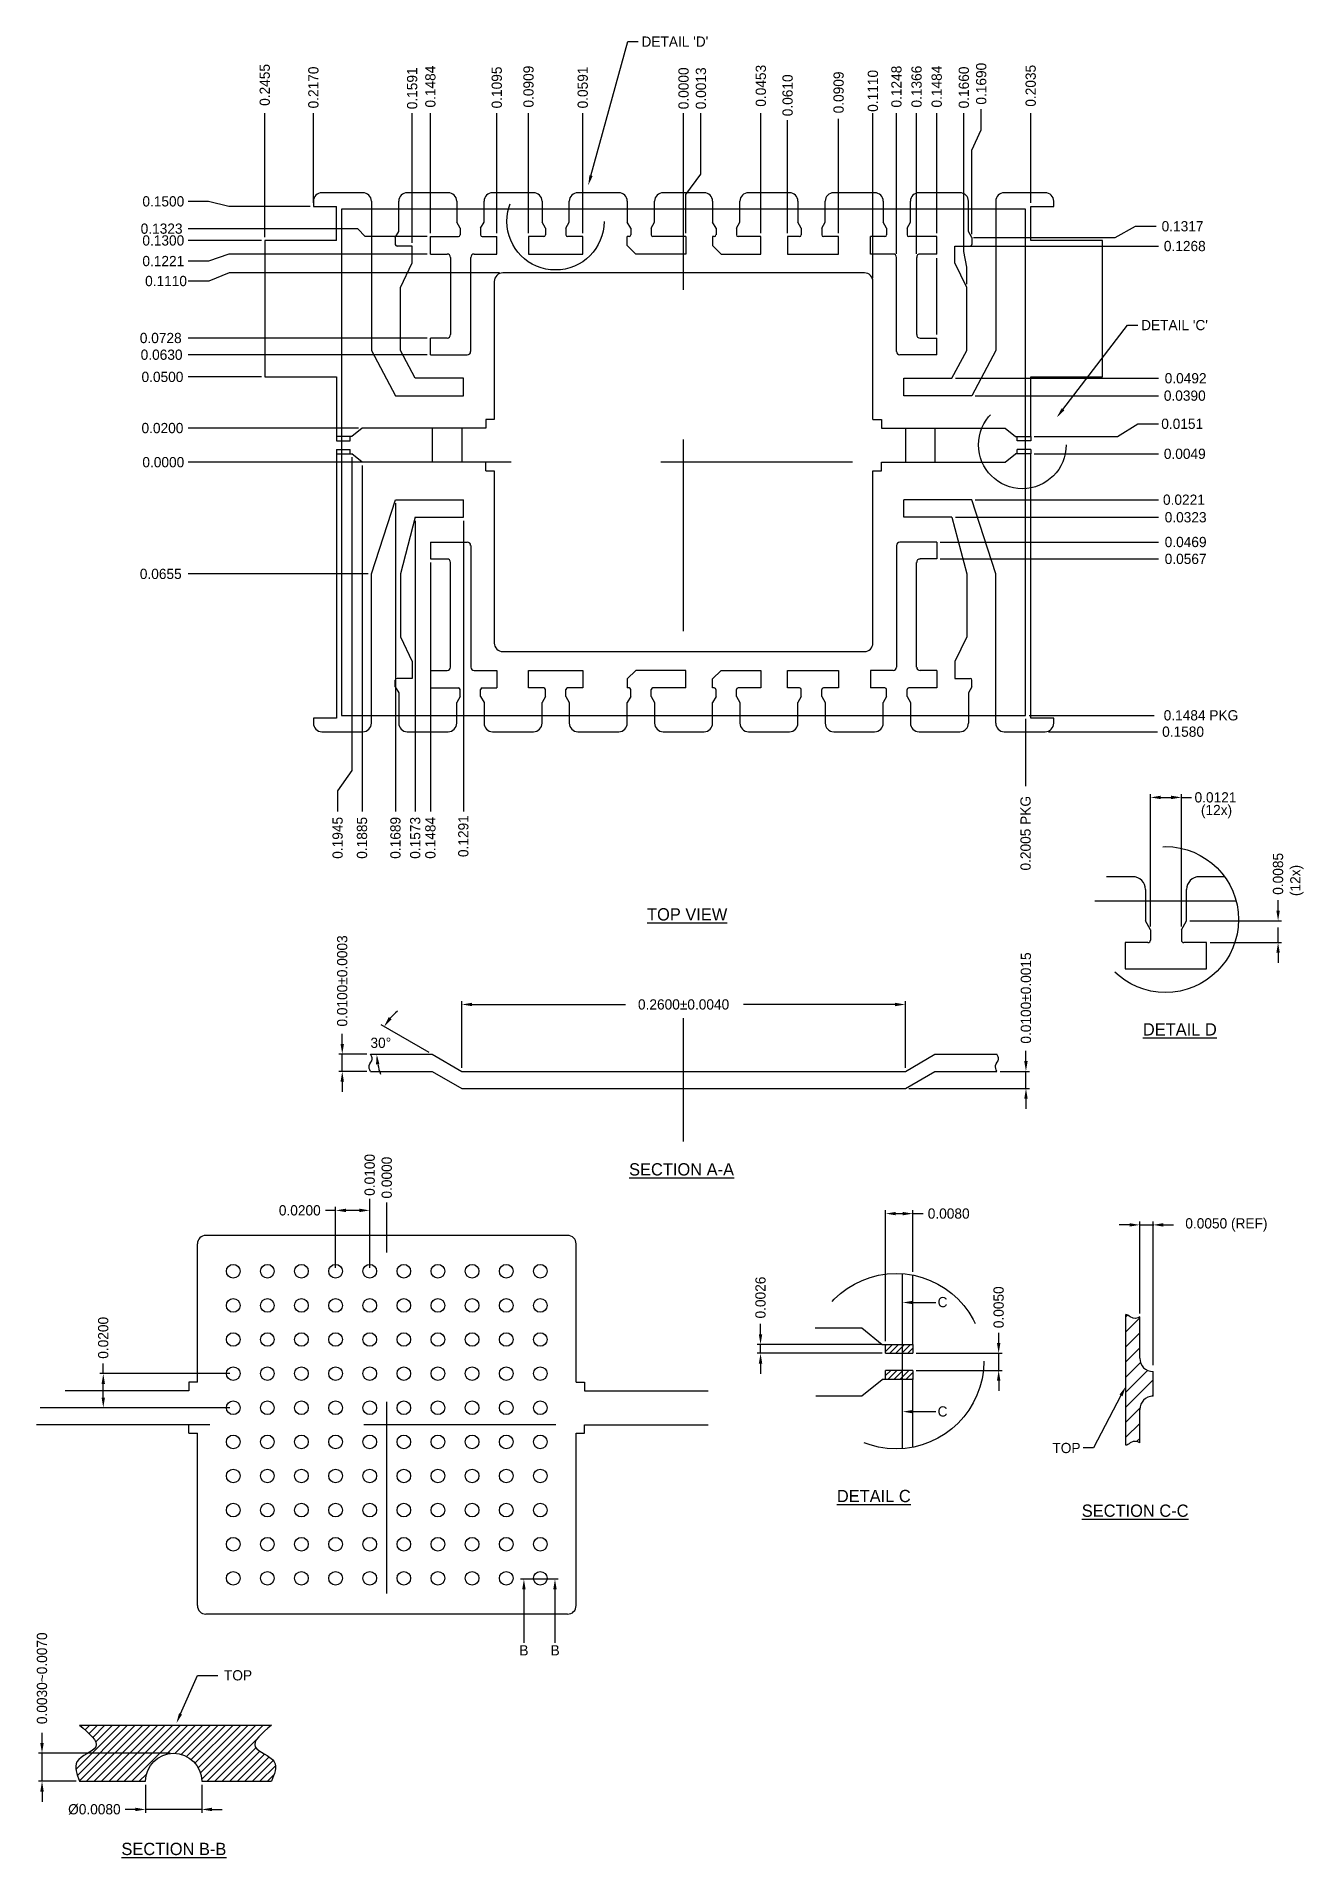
# Model space of a CAD drawing. Extents: x -0.38 to 0.36, y -0.82 to 0.25.
import ezdxf

# ---------------------------------------------------------------- set-up
doc = ezdxf.new("R2010")
doc.units = 0
doc.header["$MEASUREMENT"] = 0
doc.linetypes.add('CENTER', pattern=[2, 1.25, -0.25, 0.25, -0.25])
doc.linetypes.add('HIDDEN', pattern=[0.375, 0.25, -0.125])
for name, color, linetype in [('1', 7, 'Continuous'), ('1D', 4, 'Continuous'), ('2D', 4, 'Continuous'), ('3D', 4, 'Continuous')]:
    doc.layers.add(name, color=color, linetype=linetype)

msp = doc.modelspace()

# ---------------------------------------------------------------- hatches: boundary and pattern name
at = {"layer": '2D'}
h = msp.add_hatch(dxfattribs=at)
h.set_pattern_fill('ANSI31', color=256, scale=0.05, style=0)
edge = h.paths.add_edge_path()
edge.add_arc((0.2752, -0.5553), 0.0078, 90, 180)
edge.add_line((0.2674, -0.5553), (0.2674, -0.5749))
edge.add_spline(control_points=[(0.2674, -0.5749), (0.2659, -0.574), (0.2634, -0.5732), (0.2599, -0.5765), (0.2592, -0.5762)], knot_values=[0.004999, 0.004999, 0.004999, 0.004999, 0.007637, 0.008729, 0.008729, 0.008729, 0.008729], degree=3, periodic=0)
edge.add_line((0.2592, -0.5762), (0.2592, -0.4997))
edge.add_spline(control_points=[(0.2592, -0.4997), (0.2599, -0.4995), (0.2634, -0.5028), (0.2659, -0.502), (0.2674, -0.501)], knot_values=[0.004999, 0.004999, 0.004999, 0.004999, 0.006091, 0.008729, 0.008729, 0.008729, 0.008729], degree=3, periodic=0)
edge.add_line((0.2674, -0.501), (0.2674, -0.5253))
edge.add_arc((0.2752, -0.5253), 0.0078, 180, 270)
edge.add_line((0.2752, -0.5331), (0.2752, -0.5475))
h = msp.add_hatch(dxfattribs=at)
h.set_pattern_fill('ANSI31', color=256, scale=0.02, style=0)
h.set_pattern_definition([(45, (3.5629392, -6.2832585), (-0.00176776695, 0.00176776695), [])])
h.paths.add_polyline_path([(0.1184, -0.5377), (0.1344, -0.5377), (0.1344, -0.5324), (0.1184, -0.5324)])
h.paths.add_polyline_path([(0.1184, -0.5172), (0.1344, -0.5172), (0.1344, -0.5224), (0.1184, -0.5224)])
h = msp.add_hatch(dxfattribs=at)
h.set_pattern_fill('ANSI31', color=256, scale=0.025, style=0)
h.set_pattern_definition([(45, (-0.0161427, -0.3599022), (-0.002209709, 0.002209709), [])])
edge = h.paths.add_edge_path()
edge.add_spline(control_points=[(-0.2416, -0.7404), (-0.2472, -0.7451), (-0.2578, -0.7539), (-0.2362, -0.7598), (-0.2399, -0.7691), (-0.2416, -0.7733)], knot_values=[0, 0, 0, 0, 0.003854, 0.00728, 0.01009, 0.01009, 0.01009, 0.01009], degree=3, periodic=0)
edge.add_line((-0.2416, -0.7733), (-0.2825, -0.7733))
edge.add_arc((-0.299, -0.7733), 0.0164, 0, 180)
edge.add_line((-0.3154, -0.7733), (-0.3541, -0.7733))
edge.add_spline(control_points=[(-0.3541, -0.7733), (-0.3557, -0.7691), (-0.3595, -0.7598), (-0.3379, -0.7539), (-0.3485, -0.7451), (-0.3541, -0.7404)], knot_values=[0, 0, 0, 0, 0.00281, 0.006236, 0.01009, 0.01009, 0.01009, 0.01009], degree=3, periodic=0)
edge.add_line((-0.3541, -0.7404), (-0.2416, -0.7404))

# ---------------------------------------------------------------- linework, layer by layer
at = {"layer": '1'}
for p, q in [((-0.217, 0.153), (-0.217, 0.15)), ((-0.217, 0.15), (-0.2035, 0.15)), ((-0.188, 0.158), (-0.212, 0.158)), ((-0.2035, 0.13), (-0.2035, 0.15)), ((-0.183, 0.153), (-0.183, 0.0655)), ((-0.167, 0.1352), (-0.167, 0.153)), ((-0.138, 0.158), (-0.162, 0.158)), ((-0.133, 0.153), (-0.133, 0.1408)), ((-0.117, 0.1408), (-0.117, 0.153)), ((-0.088, 0.158), (-0.112, 0.158)), ((-0.083, 0.153), (-0.083, 0.1408)), ((-0.067, 0.1408), (-0.067, 0.153)), ((-0.038, 0.158), (-0.062, 0.158)), ((-0.033, 0.153), (-0.033, 0.1408)), ((-0.017, 0.1408), (-0.017, 0.153)), ((0.012, 0.158), (-0.012, 0.158)), ((0.017, 0.153), (0.017, 0.1408)), ((0.033, 0.1408), (0.033, 0.153)), ((0.062, 0.158), (0.038, 0.158)), ((0.067, 0.153), (0.067, 0.1408)), ((0.083, 0.1408), (0.083, 0.153)), ((0.112, 0.158), (0.088, 0.158)), ((0.117, 0.153), (0.117, 0.1408)), ((0.133, 0.1408), (0.133, 0.153)), ((0.162, 0.158), (0.138, 0.158)), ((0.167, 0.1352), (0.167, 0.153)), ((0.183, 0.153), (0.183, 0.0655)), ((0.212, 0.158), (0.188, 0.158)), ((0.2035, 0.15), (0.217, 0.15)), ((0.2035, 0.13), (0.2035, 0.15)), ((0.217, 0.15), (0.217, 0.153)), ((-0.131, 0.1373), (-0.133, 0.1408)), ((-0.119, 0.1373), (-0.117, 0.1408)), ((-0.081, 0.1373), (-0.083, 0.1408)), ((-0.069, 0.1373), (-0.067, 0.1408)), ((-0.031, 0.1373), (-0.033, 0.1408)), ((-0.019, 0.1373), (-0.017, 0.1408)), ((0.019, 0.1373), (0.017, 0.1408)), ((0.031, 0.1373), (0.033, 0.1408)), ((0.069, 0.1373), (0.067, 0.1408)), ((0.081, 0.1373), (0.083, 0.1408)), ((0.119, 0.1373), (0.117, 0.1408)), ((0.131, 0.1373), (0.133, 0.1408)), ((-0.2035, 0.13), (-0.2455, 0.13)), ((-0.2455, 0.13), (-0.2455, 0.05)), ((-0.169, 0.1317), (-0.167, 0.1352)), ((-0.169, 0.1317), (-0.169, 0.1277)), ((-0.1484, 0.122), (-0.1484, 0.1323)), ((-0.1484, 0.1323), (-0.132, 0.1323)), ((-0.131, 0.1373), (-0.131, 0.1333)), ((-0.119, 0.1373), (-0.119, 0.1333)), ((-0.118, 0.1323), (-0.1095, 0.1323)), ((-0.1095, 0.122), (-0.1095, 0.1323)), ((-0.0909, 0.1323), (-0.0909, 0.122)), ((-0.082, 0.1323), (-0.0909, 0.1323)), ((-0.081, 0.1373), (-0.081, 0.1333)), ((-0.069, 0.1373), (-0.069, 0.1333)), ((-0.0591, 0.1323), (-0.068, 0.1323)), ((-0.0591, 0.122), (-0.0591, 0.1323)), ((-0.033, 0.127), (-0.033, 0.1323)), ((-0.032, 0.1323), (-0.033, 0.1323)), ((-0.031, 0.1373), (-0.031, 0.1333)), ((-0.019, 0.1373), (-0.019, 0.1333)), ((0.0013, 0.1323), (-0.018, 0.1323)), ((0.0013, 0.1323), (0.0013, 0.122)), ((0.017, 0.1323), (0.017, 0.127)), ((0.018, 0.1323), (0.017, 0.1323)), ((0.019, 0.1373), (0.019, 0.1333)), ((0.031, 0.1373), (0.031, 0.1333)), ((0.0453, 0.1323), (0.032, 0.1323)), ((0.0453, 0.122), (0.0453, 0.1323)), ((0.061, 0.1323), (0.061, 0.122)), ((0.068, 0.1323), (0.061, 0.1323)), ((0.069, 0.1373), (0.069, 0.1333)), ((0.081, 0.1373), (0.081, 0.1333)), ((0.0909, 0.1323), (0.082, 0.1323)), ((0.0909, 0.122), (0.0909, 0.1323)), ((0.1095, 0.122), (0.1095, 0.1323)), ((0.118, 0.1323), (0.1095, 0.1323)), ((0.119, 0.1373), (0.119, 0.1333)), ((0.131, 0.1373), (0.131, 0.1333)), ((0.1484, 0.1323), (0.132, 0.1323)), ((0.1484, 0.122), (0.1484, 0.1323)), ((0.169, 0.1317), (0.167, 0.1352)), ((0.169, 0.1317), (0.169, 0.1277)), ((0.2455, 0.13), (0.2035, 0.13)), ((0.2455, 0.05), (0.2455, 0.13)), ((-0.1591, 0.1267), (-0.168, 0.1267)), ((-0.1591, 0.1169), (-0.1591, 0.1267)), ((-0.1484, 0.122), (-0.1386, 0.122)), ((-0.1366, 0.1201), (-0.1366, 0.0748)), ((-0.1248, 0.065), (-0.1248, 0.1201)), ((-0.1228, 0.122), (-0.1095, 0.122)), ((-0.0909, 0.122), (-0.0591, 0.122)), ((-0.028, 0.122), (-0.033, 0.127)), ((0.0013, 0.122), (-0.028, 0.122)), ((0.017, 0.127), (0.022, 0.122)), ((0.022, 0.122), (0.0453, 0.122)), ((0.061, 0.122), (0.0909, 0.122)), ((0.1228, 0.122), (0.1095, 0.122)), ((0.1248, 0.065), (0.1248, 0.1201)), ((0.1366, 0.1201), (0.1366, 0.0748)), ((0.1366, 0.1201), (0.1366, 0.0748)), ((0.1484, 0.122), (0.1386, 0.122)), ((0.1591, 0.1267), (0.168, 0.1267)), ((0.1591, 0.1169), (0.1591, 0.1267)), ((-0.166, 0.1024), (-0.1591, 0.1169)), ((0.166, 0.1024), (0.1591, 0.1169)), ((-0.166, 0.0655), (-0.166, 0.1024)), ((0.166, 0.0655), (0.166, 0.1024)), ((-0.183, 0.0655), (-0.1689, 0.039)), ((-0.1573, 0.0492), (-0.166, 0.0655)), ((-0.1386, 0.0728), (-0.1484, 0.0728)), ((-0.1484, 0.063), (-0.1484, 0.0728)), ((0.1386, 0.0728), (0.1484, 0.0728)), ((0.1484, 0.063), (0.1484, 0.0728)), ((0.1573, 0.0492), (0.166, 0.0655)), ((0.183, 0.0655), (0.1689, 0.039)), ((-0.1484, 0.063), (-0.1268, 0.063)), ((0.1484, 0.063), (0.1268, 0.063)), ((-0.2455, 0.05), (-0.2035, 0.05)), ((-0.2035, 0.05), (-0.2035, 0.0151)), ((-0.1291, 0.0492), (-0.1573, 0.0492)), ((-0.1291, 0.039), (-0.1291, 0.0492)), ((0.1291, 0.039), (0.1291, 0.0492)), ((0.1291, 0.0492), (0.1573, 0.0492)), ((0.2035, 0.05), (0.2455, 0.05)), ((0.2035, 0.0151), (0.2035, 0.05)), ((-0.1689, 0.039), (-0.1291, 0.039)), ((0.1689, 0.039), (0.1291, 0.039)), ((-0.116, 0.025), (-0.116, 0.02)), ((0.111, 0.025), (0.116, 0.025)), ((0.116, 0.025), (0.116, 0.02)), ((-0.1945, 0.0151), (-0.2035, 0.0151)), ((-0.1945, 0.0151), (-0.2035, 0.0151)), ((-0.1885, 0.02), (-0.1945, 0.0151)), ((-0.116, 0.02), (-0.1885, 0.02)), ((0.116, 0.02), (0.1885, 0.02)), ((0.1885, 0.02), (0.1945, 0.0151)), ((0.1945, 0.0151), (0.2035, 0.0151)), ((0.1945, 0.0151), (0.2035, 0.0151)), ((-0.2035, 0.0049), (-0.2035, -0.15)), ((-0.2035, 0.0049), (-0.1945, 0.0049)), ((-0.2035, 0.0049), (-0.1945, 0.0049)), ((-0.1885, 0), (-0.1945, 0.0049)), ((-0.116, 0), (-0.1885, 0)), ((-0.116, -0.005), (-0.116, 0)), ((0.116, -0.005), (0.116, 0)), ((0.116, 0), (0.1885, 0)), ((0.1885, 0), (0.1945, 0.0049)), ((0.2035, 0.0049), (0.1945, 0.0049)), ((0.2035, 0.0049), (0.1945, 0.0049)), ((0.2035, -0.15), (0.2035, 0.0049)), ((0.111, -0.005), (0.116, -0.005)), ((-0.183, -0.0655), (-0.1689, -0.022)), ((-0.1689, -0.022), (-0.1291, -0.022)), ((-0.1291, -0.0323), (-0.1291, -0.022)), ((0.1689, -0.022), (0.1291, -0.022)), ((0.1291, -0.0323), (0.1291, -0.022)), ((0.183, -0.0655), (0.1689, -0.022)), ((-0.1573, -0.0323), (-0.166, -0.0655)), ((-0.1573, -0.0323), (-0.1291, -0.0323)), ((0.1573, -0.0323), (0.1291, -0.0323)), ((0.1573, -0.0323), (0.166, -0.0655)), ((-0.1484, -0.0468), (-0.1268, -0.0468)), ((-0.1484, -0.0468), (-0.1484, -0.0567)), ((-0.1248, -0.0488), (-0.1248, -0.1201)), ((0.1248, -0.0488), (0.1248, -0.1201)), ((0.1484, -0.0468), (0.1268, -0.0468)), ((0.1484, -0.0468), (0.1484, -0.0567)), ((-0.1484, -0.0567), (-0.1386, -0.0567)), ((-0.1366, -0.1201), (-0.1366, -0.0587)), ((0.1366, -0.1201), (0.1366, -0.0587)), ((0.1484, -0.0567), (0.1386, -0.0567)), ((-0.183, -0.153), (-0.183, -0.0655)), ((-0.166, -0.0655), (-0.166, -0.1024)), ((0.166, -0.0655), (0.166, -0.1024)), ((0.183, -0.153), (0.183, -0.0655)), ((-0.166, -0.1024), (-0.1591, -0.1169)), ((0.166, -0.1024), (0.1591, -0.1169)), ((-0.1591, -0.1169), (-0.1591, -0.1268)), ((0.1591, -0.1169), (0.1591, -0.1268)), ((-0.169, -0.1317), (-0.169, -0.1277)), ((-0.1591, -0.1268), (-0.168, -0.1268)), ((-0.1484, -0.122), (-0.1484, -0.1323)), ((-0.1484, -0.122), (-0.1386, -0.122)), ((-0.1228, -0.122), (-0.1095, -0.122)), ((-0.1095, -0.122), (-0.1095, -0.1323)), ((-0.0909, -0.1323), (-0.0909, -0.122)), ((-0.0909, -0.122), (-0.0591, -0.122)), ((-0.0591, -0.122), (-0.0591, -0.1323)), ((-0.028, -0.122), (-0.033, -0.127)), ((-0.033, -0.127), (-0.033, -0.1323)), ((0.0013, -0.122), (-0.028, -0.122)), ((0.0013, -0.1323), (0.0013, -0.122)), ((0.017, -0.127), (0.022, -0.122)), ((0.017, -0.1323), (0.017, -0.127)), ((0.022, -0.122), (0.0453, -0.122)), ((0.0453, -0.122), (0.0453, -0.1323)), ((0.061, -0.1323), (0.061, -0.122)), ((0.061, -0.122), (0.0909, -0.122)), ((0.0909, -0.122), (0.0909, -0.1323)), ((0.1228, -0.122), (0.1095, -0.122)), ((0.1095, -0.122), (0.1095, -0.1323)), ((0.1484, -0.122), (0.1386, -0.122)), ((0.1484, -0.122), (0.1484, -0.1323)), ((0.1591, -0.1268), (0.168, -0.1268)), ((0.169, -0.1317), (0.169, -0.1277)), ((-0.169, -0.1317), (-0.167, -0.1352)), ((-0.167, -0.1352), (-0.167, -0.153)), ((-0.1484, -0.1323), (-0.132, -0.1323)), ((-0.131, -0.1373), (-0.133, -0.1408)), ((-0.131, -0.1373), (-0.131, -0.1333)), ((-0.119, -0.1373), (-0.119, -0.1333)), ((-0.119, -0.1373), (-0.117, -0.1408)), ((-0.118, -0.1323), (-0.1095, -0.1323)), ((-0.082, -0.1323), (-0.0909, -0.1323)), ((-0.081, -0.1373), (-0.083, -0.1408)), ((-0.081, -0.1373), (-0.081, -0.1333)), ((-0.069, -0.1373), (-0.069, -0.1333)), ((-0.069, -0.1373), (-0.067, -0.1408)), ((-0.0591, -0.1323), (-0.068, -0.1323)), ((-0.032, -0.1323), (-0.033, -0.1323)), ((-0.031, -0.1373), (-0.033, -0.1408)), ((-0.031, -0.1373), (-0.031, -0.1333)), ((-0.019, -0.1373), (-0.019, -0.1333)), ((-0.019, -0.1373), (-0.017, -0.1408)), ((0.0013, -0.1323), (-0.018, -0.1323)), ((0.018, -0.1323), (0.017, -0.1323)), ((0.019, -0.1373), (0.017, -0.1408)), ((0.019, -0.1373), (0.019, -0.1333)), ((0.031, -0.1373), (0.031, -0.1333)), ((0.031, -0.1373), (0.033, -0.1408)), ((0.0453, -0.1323), (0.032, -0.1323)), ((0.068, -0.1323), (0.061, -0.1323)), ((0.069, -0.1373), (0.067, -0.1408)), ((0.069, -0.1373), (0.069, -0.1333)), ((0.081, -0.1373), (0.081, -0.1333)), ((0.081, -0.1373), (0.083, -0.1408)), ((0.0909, -0.1323), (0.082, -0.1323)), ((0.118, -0.1323), (0.1095, -0.1323)), ((0.119, -0.1373), (0.117, -0.1408)), ((0.119, -0.1373), (0.119, -0.1333)), ((0.131, -0.1373), (0.131, -0.1333)), ((0.131, -0.1373), (0.133, -0.1408)), ((0.1484, -0.1323), (0.132, -0.1323)), ((0.169, -0.1317), (0.167, -0.1352)), ((0.167, -0.1352), (0.167, -0.153)), ((-0.133, -0.153), (-0.133, -0.1408)), ((-0.117, -0.1408), (-0.117, -0.153)), ((-0.083, -0.153), (-0.083, -0.1408)), ((-0.067, -0.1408), (-0.067, -0.153)), ((-0.033, -0.153), (-0.033, -0.1408)), ((-0.017, -0.1408), (-0.017, -0.153)), ((0.017, -0.153), (0.017, -0.1408)), ((0.033, -0.1408), (0.033, -0.153)), ((0.067, -0.153), (0.067, -0.1408)), ((0.083, -0.1408), (0.083, -0.153)), ((0.117, -0.153), (0.117, -0.1408)), ((0.117, -0.153), (0.117, -0.1484)), ((0.133, -0.1408), (0.133, -0.153)), ((0.133, -0.1484), (0.133, -0.153)), ((-0.217, -0.15), (-0.217, -0.153)), ((-0.2035, -0.15), (-0.217, -0.15)), ((-0.212, -0.158), (-0.188, -0.158)), ((-0.162, -0.158), (-0.138, -0.158)), ((-0.112, -0.158), (-0.088, -0.158)), ((-0.062, -0.158), (-0.038, -0.158)), ((-0.012, -0.158), (0.012, -0.158)), ((0.038, -0.158), (0.062, -0.158)), ((0.088, -0.158), (0.112, -0.158)), ((0.138, -0.158), (0.162, -0.158)), ((0.188, -0.158), (0.212, -0.158)), ((0.217, -0.15), (0.2035, -0.15)), ((0.217, -0.153), (0.217, -0.15)), ((0.2633, -0.243), (0.2479, -0.243)), ((0.3172, -0.243), (0.3023, -0.243)), ((0.2708, -0.2505), (0.2708, -0.2688)), ((0.2948, -0.2688), (0.2948, -0.2505)), ((0.2737, -0.2741), (0.2708, -0.2688)), ((0.2737, -0.2741), (0.2737, -0.2801)), ((0.2918, -0.2741), (0.2948, -0.2688)), ((0.2918, -0.2741), (0.2918, -0.2801)), ((0.2589, -0.2815), (0.2589, -0.2969)), ((0.2722, -0.2815), (0.2589, -0.2815)), ((0.3066, -0.2815), (0.2933, -0.2815)), ((0.3066, -0.2969), (0.3066, -0.2815)), ((0.2589, -0.2969), (0.3066, -0.2969))]:
    msp.add_line(p, q, dxfattribs=at)
for points in [[(0.111, 0.025), (0.111, 0.106, 0.414214), (0.106, 0.111), (-0.106, 0.111, 0.414214), (-0.111, 0.106), (-0.111, 0.025), (-0.116, 0.025)], [(-0.116, -0.005), (-0.111, -0.005), (-0.111, -0.106, 0.414214), (-0.106, -0.111), (0.106, -0.111, 0.414214), (0.111, -0.106), (0.111, -0.005)]]:
    msp.add_lwpolyline(points, format="xyb", dxfattribs=at)
for centre, radius, start, end in [((-0.212, 0.153), 0.005, 90, 180), ((-0.188, 0.153), 0.005, 0, 90), ((-0.162, 0.153), 0.005, 90, 180), ((-0.138, 0.153), 0.005, 0, 90), ((-0.112, 0.153), 0.005, 90, 180), ((-0.088, 0.153), 0.005, 0, 90), ((-0.062, 0.153), 0.005, 90, 180), ((-0.038, 0.153), 0.005, 0, 90), ((-0.012, 0.153), 0.005, 90, 180), ((0.012, 0.153), 0.005, 0, 90), ((0.038, 0.153), 0.005, 90, 180), ((0.062, 0.153), 0.005, 0, 90), ((0.088, 0.153), 0.005, 90, 180), ((0.112, 0.153), 0.005, 0, 90), ((0.138, 0.153), 0.005, 90, 180), ((0.162, 0.153), 0.005, 0, 90), ((0.188, 0.153), 0.005, 90, 180), ((0.212, 0.153), 0.005, 0, 90), ((-0.132, 0.1333), 0.000984, 270, 360), ((-0.118, 0.1333), 0.000984, 180, 270), ((-0.082, 0.1333), 0.000984, 270, 360), ((-0.068, 0.1333), 0.000984, 180, 270), ((-0.032, 0.1333), 0.000984, 270, 360), ((-0.018, 0.1333), 0.000984, 180, 270), ((0.018, 0.1333), 0.000984, 270, 360), ((0.032, 0.1333), 0.000984, 180, 270), ((0.068, 0.1333), 0.000984, 270, 360), ((0.082, 0.1333), 0.000984, 180, 270), ((0.118, 0.1333), 0.000984, 270, 360), ((0.132, 0.1333), 0.000984, 180, 270), ((-0.168, 0.1277), 0.000984, 180, 270), ((-0.1386, 0.1201), 0.00197, 0, 90), ((-0.1228, 0.1201), 0.00197, 90, 180), ((0.1228, 0.1201), 0.00197, 0, 90), ((0.1386, 0.1201), 0.00197, 90, 180), ((0.168, 0.1277), 0.000984, 270, 360), ((-0.1386, 0.0748), 0.00197, 270, 0), ((0.1386, 0.0748), 0.00197, 180, 270), ((-0.1268, 0.065), 0.00197, 270, 0), ((0.1268, 0.065), 0.00197, 180, 270), ((-0.1268, -0.0488), 0.00197, 0, 90), ((0.1268, -0.0488), 0.00197, 90, 180), ((-0.1386, -0.0587), 0.00197, 0, 90), ((0.1386, -0.0587), 0.00197, 90, 180), ((-0.168, -0.1277), 0.000984, 90, 180), ((-0.1386, -0.1201), 0.00197, 270, 0), ((-0.1228, -0.1201), 0.00197, 180, 270), ((0.1228, -0.1201), 0.00197, 270, 0), ((0.1386, -0.1201), 0.00197, 180, 270), ((0.168, -0.1277), 0.000984, 0, 90), ((-0.132, -0.1333), 0.000984, 0, 90), ((-0.118, -0.1333), 0.000984, 90, 180), ((-0.082, -0.1333), 0.000984, 0, 90), ((-0.068, -0.1333), 0.000984, 90, 180), ((-0.032, -0.1333), 0.000984, 0, 90), ((-0.018, -0.1333), 0.000984, 90, 180), ((0.018, -0.1333), 0.000984, 0, 90), ((0.032, -0.1333), 0.000984, 90, 180), ((0.068, -0.1333), 0.000984, 0, 90), ((0.082, -0.1333), 0.000984, 90, 180), ((0.118, -0.1333), 0.000984, 0, 90), ((0.132, -0.1333), 0.000984, 90, 180), ((-0.212, -0.153), 0.005, 180, 270), ((-0.188, -0.153), 0.005, 270, 0), ((-0.162, -0.153), 0.005, 180, 270), ((-0.138, -0.153), 0.005, 270, 0), ((-0.112, -0.153), 0.005, 180, 270), ((-0.088, -0.153), 0.005, 270, 0), ((-0.062, -0.153), 0.005, 180, 270), ((-0.038, -0.153), 0.005, 270, 0), ((-0.012, -0.153), 0.005, 180, 270), ((0.012, -0.153), 0.005, 270, 0), ((0.038, -0.153), 0.005, 180, 270), ((0.062, -0.153), 0.005, 270, 0), ((0.088, -0.153), 0.005, 180, 270), ((0.112, -0.153), 0.005, 270, 0), ((0.138, -0.153), 0.005, 180, 270), ((0.162, -0.153), 0.005, 270, 0), ((0.188, -0.153), 0.005, 180, 270), ((0.212, -0.153), 0.005, 270, 0), ((0.2633, -0.2505), 0.0075, 0, 90), ((0.3023, -0.2505), 0.0075, 90, 180), ((0.2722, -0.2801), 0.00148, 270, 360), ((0.2933, -0.2801), 0.00148, 180, 270)]:
    msp.add_arc(centre, radius, start, end, dxfattribs=at)
at = {"layer": '1D', "linetype": 'HIDDEN'}
for p, q in [((-0.2035, 0.0151), (-0.2035, 0.0125)), ((-0.1955, 0.0125), (-0.1955, 0.0151)), ((0.1955, 0.0125), (0.1955, 0.0151)), ((0.2035, 0.0151), (0.2035, 0.0125)), ((-0.2035, 0.0075), (-0.2035, 0.0049)), ((-0.1955, 0.0049), (-0.1955, 0.0075)), ((0.1955, 0.0049), (0.1955, 0.0075)), ((0.2035, 0.0075), (0.2035, 0.0049))]:
    msp.add_line(p, q, dxfattribs=at)
at = {"layer": '1D'}
for p, q in [((-0.2035, 0.0125), (-0.1955, 0.0125)), ((0.2035, 0.0125), (0.1955, 0.0125)), ((-0.2035, 0.0075), (-0.1955, 0.0075)), ((0.2035, 0.0075), (0.1955, 0.0075))]:
    msp.add_line(p, q, dxfattribs=at)
at = {"layer": '1D', "color": 2, "ltscale": 0.05}
msp.add_lwpolyline([(0.2005, 0.1484), (-0.2005, 0.1484), (-0.2005, -0.1484), (0.2005, -0.1484)], close=True, dxfattribs=at)
at = {"layer": '1D'}
for points in [[(-0.1473, 0.02), (-0.1473, 0)], [(-0.13, 0.02), (-0.13, 0)], [(0.13, 0.02), (0.13, 0)], [(0.1473, 0.02), (0.1473, 0)]]:
    msp.add_lwpolyline(points, dxfattribs=at)
at = {"layer": '1D', "color": 2, "linetype": 'CENTER', "ltscale": 0.01}
msp.add_lwpolyline([(0.324, -0.2574), (0.2411, -0.2574)], dxfattribs=at)
for centre, radius in [((-0.0751, 0.1412), 0.0285), ((0.2825, -0.2681), 0.0428)]:
    msp.add_circle(centre, radius, dxfattribs=at)
at = {"layer": '2D'}
for p, q in [((-0.2455, 0.132), (-0.2455, 0.2047)), ((-0.217, 0.152), (-0.217, 0.2047)), ((-0.1591, 0.1287), (-0.1591, 0.2047)), ((-0.1484, 0.1343), (-0.1484, 0.2047)), ((-0.1095, 0.1343), (-0.1095, 0.2047)), ((-0.0909, 0.1343), (-0.0909, 0.2047)), ((-0.0591, 0.1343), (-0.0591, 0.2047)), ((0, 0.1011), (0, 0.2047)), ((0.0102, 0.1689), (0.0102, 0.2047)), ((0.0453, 0.1343), (0.0453, 0.2047)), ((0.111, 0.108), (0.111, 0.2047)), ((0.1248, 0.1221), (0.1248, 0.2047)), ((0.1484, 0.1343), (0.1484, 0.2047)), ((0.1643, 0.1235), (0.1643, 0.2047)), ((0.2035, 0.152), (0.2035, 0.2047)), ((0.0013, 0.1569), (0.0102, 0.1689)), ((-0.2785, 0.1529), (-0.2905, 0.1529)), ((-0.2665, 0.15), (-0.2785, 0.1529)), ((-0.219, 0.15), (-0.2665, 0.15)), ((0.0013, 0.1343), (0.0013, 0.1569)), ((-0.191, 0.1369), (-0.2905, 0.1369)), ((-0.2475, 0.13), (-0.2905, 0.13)), ((-0.1867, 0.1323), (-0.191, 0.1369)), ((-0.1504, 0.1323), (-0.1867, 0.1323)), ((-0.2785, 0.1179), (-0.2905, 0.1179)), ((-0.2665, 0.122), (-0.2785, 0.1179)), ((-0.1504, 0.122), (-0.2665, 0.122)), ((0.1484, 0.0748), (0.1484, 0.1197)), ((0.166, 0.1144), (0.1643, 0.1235)), ((0.166, 0.1267), (0.2783, 0.1267)), ((-0.2664, 0.111), (-0.2784, 0.1062)), ((-0.1079, 0.111), (-0.2664, 0.111)), ((0.166, 0.1044), (0.166, 0.1144)), ((-0.2784, 0.1062), (-0.2904, 0.1062)), ((0.2224, 0.031), (0.2602, 0.0804)), ((0.2602, 0.0804), (0.2662, 0.0804)), ((-0.1504, 0.0728), (-0.2905, 0.0728)), ((-0.1504, 0.063), (-0.2905, 0.063)), ((-0.2475, 0.05), (-0.2905, 0.05)), ((0.1593, 0.0492), (0.2783, 0.0492)), ((0.1709, 0.039), (0.2783, 0.039)), ((0.2543, 0.0151), (0.2663, 0.0225)), ((0.2663, 0.0225), (0.2783, 0.0225)), ((-0.1905, 0.02), (-0.2905, 0.02)), ((0.2055, 0.0151), (0.2543, 0.0151)), ((-0.1011, 0), (-0.2905, 0)), ((-0.1945, 0.0029), (-0.1945, -0.1807)), ((0.2055, 0.0049), (0.2783, 0.0049)), ((-0.1885, -0.002), (-0.1885, -0.2047)), ((-0.1689, -0.024), (-0.1689, -0.2047)), ((0.1709, -0.022), (0.2783, -0.022)), ((-0.1573, -0.0343), (-0.1573, -0.2047)), ((-0.1291, -0.0343), (-0.1291, -0.2047)), ((0.1593, -0.0323), (0.2783, -0.0323)), ((0.1504, -0.0468), (0.2783, -0.0468)), ((-0.1484, -0.0587), (-0.1484, -0.2047)), ((0.1504, -0.0567), (0.2783, -0.0567)), ((-0.185, -0.0655), (-0.2905, -0.0655)), ((0.2025, -0.1484), (0.2758, -0.1484)), ((0.2005, -0.1504), (0.2005, -0.19)), ((0.214, -0.158), (0.2778, -0.158)), ((-0.1945, -0.1807), (-0.2028, -0.1927)), ((-0.2028, -0.1927), (-0.2028, -0.2047)), ((-0.13, -0.3551), (-0.13, -0.3159)), ((-0.124, -0.3179), (-0.034, -0.3179)), ((0.124, -0.3179), (0.0352, -0.3179)), ((0.13, -0.3551), (0.13, -0.3159)), ((-0.1491, -0.3461), (-0.1772, -0.3298)), ((-0.1491, -0.3461), (-0.1772, -0.3298)), ((-0.2001, -0.3411), (-0.2001, -0.3351)), ((-0.2001, -0.3411), (-0.2001, -0.3351)), ((-0.1856, -0.3471), (-0.2021, -0.3471)), ((-0.1856, -0.3471), (-0.2021, -0.3471)), ((-0.2001, -0.3571), (-0.2001, -0.3471)), ((-0.2001, -0.3571), (-0.2001, -0.3471)), ((0.2007, -0.3511), (0.2007, -0.3451)), ((0.2007, -0.3511), (0.2007, -0.3451)), ((-0.1856, -0.3571), (-0.2021, -0.3571)), ((-0.1856, -0.3571), (-0.2021, -0.3571)), ((0.1856, -0.3571), (0.2027, -0.3571)), ((0.1856, -0.3571), (0.2027, -0.3571)), ((0.2007, -0.3671), (0.2007, -0.3571)), ((0.2007, -0.3671), (0.2007, -0.3571)), ((-0.2001, -0.3631), (-0.2001, -0.3691)), ((-0.2001, -0.3631), (-0.2001, -0.3691)), ((0.132, -0.3671), (0.2027, -0.3671)), ((0.132, -0.3671), (0.2027, -0.3671)), ((0.2007, -0.3731), (0.2007, -0.3791)), ((0.2007, -0.3731), (0.2007, -0.3791)), ((-0.204, -0.4723), (-0.204, -0.4366)), ((-0.184, -0.4723), (-0.184, -0.4318)), ((-0.184, -0.4723), (-0.184, -0.4366)), ((-0.174, -0.4632), (-0.174, -0.4339)), ((-0.204, -0.4386), (-0.21, -0.4386)), ((-0.19, -0.4386), (-0.198, -0.4386)), ((0.1184, -0.5152), (0.1184, -0.4385)), ((0.1244, -0.4405), (0.1284, -0.4405)), ((0.1344, -0.4746), (0.1344, -0.4385)), ((0.1344, -0.4405), (0.1404, -0.4405)), ((0.2614, -0.4471), (0.2554, -0.4471)), ((0.2674, -0.499), (0.2674, -0.4451)), ((0.2674, -0.4471), (0.2756, -0.4471)), ((0.2752, -0.5294), (0.2752, -0.4451)), ((0.2812, -0.4471), (0.2872, -0.4471)), ((0.1344, -0.4926), (0.1478, -0.4926)), ((0.0451, -0.5112), (0.0451, -0.5052)), ((0.1847, -0.5164), (0.1847, -0.5104)), ((0.1164, -0.5172), (0.0431, -0.5172)), ((0.1164, -0.5224), (0.0431, -0.5224)), ((0.0451, -0.5224), (0.0451, -0.5172)), ((0.1364, -0.5224), (0.1867, -0.5224)), ((0.1847, -0.5324), (0.1847, -0.5224)), ((-0.3402, -0.5343), (-0.3402, -0.5283)), ((0.0451, -0.5284), (0.0451, -0.5344)), ((0.1364, -0.5324), (0.1867, -0.5324)), ((-0.266, -0.5343), (-0.3422, -0.5343)), ((-0.3402, -0.5483), (-0.3402, -0.5403)), ((0.1847, -0.5384), (0.1847, -0.5444)), ((-0.266, -0.5543), (-0.3771, -0.5543)), ((-0.266, -0.5543), (-0.3422, -0.5543)), ((0.2564, -0.5471), (0.2402, -0.5779)), ((-0.2777, -0.5643), (-0.3794, -0.5643)), ((0.1344, -0.5566), (0.1478, -0.5566)), ((0.2402, -0.5779), (0.2342, -0.5779)), ((-0.0736, -0.6548), (-0.0956, -0.6548)), ((-0.0936, -0.6608), (-0.0936, -0.6921)), ((-0.0754, -0.6608), (-0.0754, -0.6921)), ((-0.2949, -0.7338), (-0.285, -0.7112)), ((-0.285, -0.7112), (-0.2731, -0.7112)), ((-0.3761, -0.7509), (-0.3761, -0.7449)), ((-0.301, -0.7569), (-0.3781, -0.7569)), ((-0.3761, -0.7733), (-0.3761, -0.7569)), ((-0.3561, -0.7733), (-0.3781, -0.7733)), ((-0.3761, -0.7793), (-0.3761, -0.7853)), ((-0.3154, -0.7753), (-0.3154, -0.7918)), ((-0.2825, -0.7753), (-0.2825, -0.7918)), ((-0.3214, -0.7898), (-0.3274, -0.7898)), ((-0.2825, -0.7898), (-0.3154, -0.7898)), ((-0.2765, -0.7898), (-0.2705, -0.7898))]:
    msp.add_line(p, q, dxfattribs=at)
at = {"layer": '2D', "linetype": 'CENTER', "ltscale": 0.09}
for p, q in [((0, -0.0991), (0, 0.0991)), ((0.0991, 0), (-0.0991, 0)), ((-0.174, -0.6633), (-0.174, -0.4652)), ((-0.0749, -0.5643), (-0.273, -0.5643))]:
    msp.add_line(p, q, dxfattribs=at)
at = {"layer": '2D', "linetype": 'CENTER', "ltscale": 0.03}
msp.add_line((0, -0.3982), (0, -0.3259), dxfattribs=at)
msp.add_line((0, -0.3982), (0, -0.3259), dxfattribs=at)
at = {"layer": '2D', "color": 7}
for p, q in [((-0.285, -0.5393), (-0.285, -0.4583)), ((-0.068, -0.4533), (-0.28, -0.4533)), ((-0.063, -0.5393), (-0.063, -0.4583)), ((0.1344, -0.5172), (0.1344, -0.4766)), ((0.2592, -0.5762), (0.2592, -0.4997)), ((0.2674, -0.5253), (0.2674, -0.501)), ((0.0771, -0.5074), (0.1044, -0.5074)), ((0.1044, -0.5074), (0.1164, -0.5172)), ((0.1164, -0.5172), (0.1344, -0.5172)), ((0.1164, -0.5172), (0.1344, -0.5172)), ((0.2752, -0.5475), (0.2752, -0.5331)), ((-0.29, -0.5443), (-0.3625, -0.5443)), ((-0.285, -0.5393), (-0.29, -0.5393)), ((-0.29, -0.5393), (-0.29, -0.5443)), ((-0.063, -0.5393), (-0.058, -0.5393)), ((-0.058, -0.5393), (-0.058, -0.5443)), ((-0.058, -0.5443), (0.0145, -0.5443)), ((0.1044, -0.5474), (0.1164, -0.5377)), ((0.1344, -0.5377), (0.1164, -0.5377)), ((0.1344, -0.5377), (0.1164, -0.5377)), ((0.1344, -0.5775), (0.1344, -0.5377)), ((0.0775, -0.5474), (0.1044, -0.5474)), ((-0.2927, -0.5643), (-0.3652, -0.5643)), ((-0.29, -0.5643), (-0.3625, -0.5643)), ((-0.29, -0.5693), (-0.29, -0.5643)), ((-0.058, -0.5693), (-0.058, -0.5643)), ((-0.058, -0.5643), (0.0145, -0.5643)), ((0.2674, -0.5749), (0.2674, -0.5553)), ((-0.29, -0.5693), (-0.285, -0.5693)), ((-0.285, -0.6703), (-0.285, -0.5693)), ((-0.063, -0.6703), (-0.063, -0.5693)), ((-0.063, -0.5693), (-0.058, -0.5693)), ((-0.068, -0.6753), (-0.28, -0.6753))]:
    msp.add_line(p, q, dxfattribs=at)
at = {"layer": '2D', "linetype": 'HIDDEN'}
for p, q in [((0.1184, -0.5224), (0.1184, -0.5172)), ((0.1184, -0.5224), (0.1344, -0.5224)), ((0.1344, -0.5172), (0.1344, -0.5224)), ((0.1184, -0.5377), (0.1184, -0.5324)), ((0.1344, -0.5324), (0.1184, -0.5324)), ((0.1344, -0.5324), (0.1344, -0.5377))]:
    msp.add_line(p, q, dxfattribs=at)
at = {"layer": '2D', "color": 7}
for points in [[(-0.1836, -0.3471), (-0.1473, -0.3471), (-0.13, -0.3571), (0.13, -0.3571), (0.1473, -0.3471), (0.1836, -0.3471)], [(-0.1836, -0.3471), (-0.1473, -0.3471), (-0.13, -0.3571), (0.13, -0.3571), (0.1473, -0.3471), (0.1836, -0.3471)], [(-0.1836, -0.3571), (-0.1473, -0.3571), (-0.13, -0.3671), (0.13, -0.3671), (0.1473, -0.3571), (0.1836, -0.3571)], [(-0.1836, -0.3571), (-0.1473, -0.3571), (-0.13, -0.3671), (0.13, -0.3671), (0.1473, -0.3571), (0.1836, -0.3571)]]:
    msp.add_lwpolyline(points, dxfattribs=at)
at = {"layer": '2D', "color": 2, "ltscale": 0.05}
msp.add_lwpolyline([(0.1284, -0.5783), (0.1284, -0.4758)], dxfattribs=at)
at = {"layer": '2D'}
msp.add_lwpolyline([(-0.3541, -0.7404), (-0.2416, -0.7404)], dxfattribs=at)
at = {"layer": '2D', "color": 7}
msp.add_lwpolyline([(-0.3541, -0.7733), (-0.3154, -0.7733, -1), (-0.2825, -0.7733), (-0.2416, -0.7733)], format="xyb", dxfattribs=at)
at = {"layer": '2D', "color": 2, "linetype": 'CENTER', "ltscale": 0.05}
for centre, radius in [((0.1986, 0.0102), 0.0257), ((0.1246, -0.527), 0.0514)]:
    msp.add_circle(centre, radius, dxfattribs=at)
at = {"layer": '2D', "ltscale": 0.02}
for centre in [(-0.264, -0.4743), (-0.244, -0.4743), (-0.224, -0.4743), (-0.204, -0.4743), (-0.184, -0.4743), (-0.164, -0.4743), (-0.144, -0.4743), (-0.124, -0.4743), (-0.104, -0.4743), (-0.084, -0.4743), (-0.264, -0.4943), (-0.244, -0.4943), (-0.224, -0.4943), (-0.204, -0.4943), (-0.184, -0.4943), (-0.164, -0.4943), (-0.144, -0.4943), (-0.124, -0.4943), (-0.104, -0.4943), (-0.084, -0.4943), (-0.264, -0.5143), (-0.244, -0.5143), (-0.224, -0.5143), (-0.204, -0.5143), (-0.184, -0.5143), (-0.164, -0.5143), (-0.144, -0.5143), (-0.124, -0.5143), (-0.104, -0.5143), (-0.084, -0.5143), (-0.264, -0.5343), (-0.244, -0.5343), (-0.224, -0.5343), (-0.204, -0.5343), (-0.184, -0.5343), (-0.164, -0.5343), (-0.144, -0.5343), (-0.124, -0.5343), (-0.104, -0.5343), (-0.084, -0.5343), (-0.264, -0.5543), (-0.244, -0.5543), (-0.224, -0.5543), (-0.204, -0.5543), (-0.184, -0.5543), (-0.184, -0.5543), (-0.164, -0.5543), (-0.144, -0.5543), (-0.124, -0.5543), (-0.104, -0.5543), (-0.084, -0.5543), (-0.264, -0.5743), (-0.244, -0.5743), (-0.224, -0.5743), (-0.204, -0.5743), (-0.184, -0.5743), (-0.164, -0.5743), (-0.144, -0.5743), (-0.124, -0.5743), (-0.104, -0.5743), (-0.084, -0.5743), (-0.264, -0.5943), (-0.244, -0.5943), (-0.224, -0.5943), (-0.204, -0.5943), (-0.184, -0.5943), (-0.184, -0.5943), (-0.164, -0.5943), (-0.144, -0.5943), (-0.124, -0.5943), (-0.104, -0.5943), (-0.084, -0.5943), (-0.264, -0.6143), (-0.244, -0.6143), (-0.224, -0.6143), (-0.204, -0.6143), (-0.184, -0.6143), (-0.164, -0.6143), (-0.144, -0.6143), (-0.124, -0.6143), (-0.104, -0.6143), (-0.084, -0.6143), (-0.264, -0.6343), (-0.244, -0.6343), (-0.224, -0.6343), (-0.204, -0.6343), (-0.184, -0.6343), (-0.164, -0.6343), (-0.144, -0.6343), (-0.124, -0.6343), (-0.104, -0.6343), (-0.084, -0.6343), (-0.264, -0.6543), (-0.244, -0.6543), (-0.224, -0.6543), (-0.204, -0.6543), (-0.184, -0.6543), (-0.164, -0.6543), (-0.144, -0.6543), (-0.124, -0.6543), (-0.104, -0.6543), (-0.084, -0.6543)]:
    msp.add_circle(centre, 0.004, dxfattribs=at)
at = {"layer": '2D'}
for start, end in [(128.842, 139.421), (128.842, 139.421), (190.579, 201.158), (190.579, 201.158)]:
    msp.add_arc((-0.1473, -0.3471), 0.0325, start, end, dxfattribs=at)
at = {"layer": '2D', "color": 7}
for centre, radius, start, end in [((-0.28, -0.4583), 0.005, 90, 180), ((-0.068, -0.4583), 0.005, 0, 90), ((0.2752, -0.5253), 0.0078, 180, 270), ((0.2752, -0.5553), 0.0078, 90, 180), ((-0.28, -0.6703), 0.005, 180, 270), ((-0.068, -0.6703), 0.005, 270, 0)]:
    msp.add_arc(centre, radius, start, end, dxfattribs=at)
at = {"layer": '2D'}
for points, knots in [([(-0.1836, -0.3571), (-0.1841, -0.3559), (-0.1851, -0.3534), (-0.1817, -0.3503), (-0.183, -0.348), (-0.1836, -0.3471)], [0, 0, 0, 0, 0.00343801, 0.00759987, 0.01065149, 0.01065149, 0.01065149, 0.01065149]), ([(-0.1836, -0.3571), (-0.1841, -0.3559), (-0.1851, -0.3534), (-0.1817, -0.3503), (-0.183, -0.348), (-0.1836, -0.3471)], [0, 0, 0, 0, 0.00343801, 0.00759987, 0.01065149, 0.01065149, 0.01065149, 0.01065149]), ([(0.1836, -0.3571), (0.1831, -0.3559), (0.1821, -0.3534), (0.1855, -0.3503), (0.1842, -0.348), (0.1836, -0.3471)], [0, 0, 0, 0, 0.00343801, 0.00759987, 0.01065149, 0.01065149, 0.01065149, 0.01065149]), ([(0.1836, -0.3571), (0.1831, -0.3559), (0.1821, -0.3534), (0.1855, -0.3503), (0.1842, -0.348), (0.1836, -0.3471)], [0, 0, 0, 0, 0.00343801, 0.00759987, 0.01065149, 0.01065149, 0.01065149, 0.01065149]), ([(0.2674, -0.501), (0.2659, -0.502), (0.2634, -0.5028), (0.2599, -0.4995), (0.2592, -0.4997)], [0.004999171, 0.004999171, 0.004999171, 0.004999171, 0.007636818, 0.00872896, 0.00872896, 0.00872896, 0.00872896]), ([(0.2674, -0.5749), (0.2659, -0.574), (0.2634, -0.5732), (0.2599, -0.5765), (0.2592, -0.5762)], [0.004999171, 0.004999171, 0.004999171, 0.004999171, 0.007636818, 0.00872896, 0.00872896, 0.00872896, 0.00872896])]:
    msp.add_open_spline(points, degree=3, knots=knots, dxfattribs=at)
at = {"layer": '2D', "color": 4}
for points in [[(-0.3541, -0.7404), (-0.3485, -0.7451), (-0.3379, -0.7539), (-0.3595, -0.7598), (-0.3557, -0.7691), (-0.3541, -0.7733)], [(-0.2416, -0.7404), (-0.2472, -0.7451), (-0.2578, -0.7539), (-0.2362, -0.7598), (-0.2399, -0.7691), (-0.2416, -0.7733)]]:
    msp.add_open_spline(points, degree=3, knots=[0, 0, 0, 0, 0.01583204, 0.02990545, 0.04144775, 0.04144775, 0.04144775, 0.04144775], dxfattribs=at)
at = {"layer": '2D'}
for points in [[(0.2232, 0.0304), (0.2187, 0.0262), (0.2216, 0.0316)], [(-0.124, -0.3169), (-0.124, -0.3189), (-0.13, -0.3179)], [(0.124, -0.3169), (0.124, -0.3189), (0.13, -0.3179)], [(-0.1712, -0.3265), (-0.1729, -0.3253), (-0.1755, -0.3308)], [(-0.1712, -0.3265), (-0.1729, -0.3253), (-0.1755, -0.3308)], [(-0.2011, -0.3411), (-0.1991, -0.3411), (-0.2001, -0.3471)], [(-0.2011, -0.3411), (-0.1991, -0.3411), (-0.2001, -0.3471)], [(-0.1803, -0.3531), (-0.1783, -0.3529), (-0.1799, -0.3471)], [(-0.1803, -0.3531), (-0.1783, -0.3529), (-0.1799, -0.3471)], [(0.1997, -0.3511), (0.2017, -0.3511), (0.2007, -0.3571)], [(0.1997, -0.3511), (0.2017, -0.3511), (0.2007, -0.3571)], [(-0.2011, -0.3631), (-0.1991, -0.3631), (-0.2001, -0.3571)], [(-0.2011, -0.3631), (-0.1991, -0.3631), (-0.2001, -0.3571)], [(0.1997, -0.3731), (0.2017, -0.3731), (0.2007, -0.3671)], [(0.1997, -0.3731), (0.2017, -0.3731), (0.2007, -0.3671)], [(-0.198, -0.4376), (-0.198, -0.4396), (-0.204, -0.4386)], [(-0.19, -0.4376), (-0.19, -0.4396), (-0.184, -0.4386)], [(0.1244, -0.4395), (0.1244, -0.4415), (0.1184, -0.4405)], [(0.1284, -0.4395), (0.1284, -0.4415), (0.1344, -0.4405)], [(0.2614, -0.4461), (0.2614, -0.4481), (0.2674, -0.4471)], [(0.2812, -0.4461), (0.2812, -0.4481), (0.2752, -0.4471)], [(0.1344, -0.4916), (0.1344, -0.4936), (0.1284, -0.4926)], [(0.0441, -0.5112), (0.0461, -0.5112), (0.0451, -0.5172)], [(0.0441, -0.5284), (0.0461, -0.5284), (0.0451, -0.5224)], [(0.1837, -0.5164), (0.1857, -0.5164), (0.1847, -0.5224)], [(0.1837, -0.5384), (0.1857, -0.5384), (0.1847, -0.5324)], [(-0.3412, -0.5403), (-0.3392, -0.5403), (-0.3402, -0.5343)], [(0.2555, -0.5467), (0.2592, -0.5418), (0.2573, -0.5476)], [(-0.3412, -0.5483), (-0.3392, -0.5483), (-0.3402, -0.5543)], [(0.1344, -0.5556), (0.1344, -0.5576), (0.1284, -0.5566)], [(-0.0946, -0.6608), (-0.0926, -0.6608), (-0.0936, -0.6548)], [(-0.0764, -0.6608), (-0.0744, -0.6608), (-0.0754, -0.6548)], [(-0.294, -0.7342), (-0.2973, -0.7392), (-0.2958, -0.7334)], [(-0.3771, -0.7509), (-0.3751, -0.7509), (-0.3761, -0.7569)], [(-0.3771, -0.7793), (-0.3751, -0.7793), (-0.3761, -0.7733)], [(-0.3214, -0.7888), (-0.3214, -0.7908), (-0.3154, -0.7898)], [(-0.2765, -0.7888), (-0.2765, -0.7908), (-0.2825, -0.7898)]]:
    msp.add_solid(points, dxfattribs=at)
at = {"layer": '3D'}
for p, q in [((-0.0543, 0.168), (-0.0327, 0.2466)), ((-0.0327, 0.2466), (-0.0267, 0.2466)), ((0.1366, 0.1221), (0.1366, 0.2047)), ((0.1745, 0.1949), (0.1745, 0.2069)), ((0.061, 0.1343), (0.061, 0.2006)), ((0.0909, 0.1343), (0.0909, 0.2013)), ((0.169, 0.1829), (0.1745, 0.1949)), ((0.169, 0.1337), (0.169, 0.1829)), ((0.17, 0.1317), (0.253, 0.1317)), ((0.253, 0.1317), (0.265, 0.1383)), ((0.265, 0.1383), (0.277, 0.1383)), ((0.2737, -0.2722), (0.2737, -0.1945)), ((0.2797, -0.1965), (0.2858, -0.1965)), ((0.2918, -0.2722), (0.2918, -0.1945)), ((0.2918, -0.1965), (0.2978, -0.1965)), ((0.3485, -0.2628), (0.3485, -0.2568)), ((0.2968, -0.2688), (0.3505, -0.2688)), ((0.3485, -0.2815), (0.3485, -0.2727)), ((0.3086, -0.2815), (0.3505, -0.2815)), ((0.3485, -0.2875), (0.3485, -0.2935))]:
    msp.add_line(p, q, dxfattribs=at)
for points in [[(-0.0533, 0.1678), (-0.0559, 0.1623), (-0.0552, 0.1683)], [(0.2797, -0.1955), (0.2797, -0.1975), (0.2737, -0.1965)], [(0.2858, -0.1955), (0.2858, -0.1975), (0.2918, -0.1965)], [(0.3475, -0.2628), (0.3495, -0.2628), (0.3485, -0.2688)], [(0.3475, -0.2875), (0.3495, -0.2875), (0.3485, -0.2815)]]:
    msp.add_solid(points, dxfattribs=at)

# ---------------------------------------------------------------- texts
at = {"layer": '2D'}
for s, p in [("DETAIL 'C'", (0.2682, 0.0774)), ('TOP', (0.2162, -0.5809))]:
    msp.add_text(s, height=0.006, dxfattribs=at).set_placement(p)
at = {"layer": '2D', "char_height": 0.006, "attachment_point": 5, "rotation": 90}
for s, insert in [('\\A1;0.2455', (-0.2455, 0.2212)), ('\\A1;0.2170', (-0.217, 0.2197)), ('\\A1;0.1591', (-0.1591, 0.2192)), ('\\A1;0.1484', (-0.1484, 0.2202)), ('\\A1;0.1095', (-0.1095, 0.2197)), ('\\A1;0.0909', (-0.0909, 0.2202)), ('\\A1;0.0591', (-0.0591, 0.2197)), ('\\A1;0.0000', (0, 0.2192)), ('\\A1;0.0013', (0.0102, 0.2192)), ('\\A1;0.0453', (0.0453, 0.2207)), ('\\A1;0.1110', (0.111, 0.2177)), ('\\A1;0.1248', (0.1248, 0.2202)), ('\\A1;0.1484', (0.1484, 0.2202)), ('\\A1;0.1660', (0.1643, 0.2197)), ('\\A1;0.2035', (0.2035, 0.2207)), ('\\A1;0.2005 PKG', (0.2005, -0.2175)), ('\\A1;0.1945', (-0.2028, -0.2202)), ('\\A1;0.1885', (-0.1885, -0.2202)), ('\\A1;0.1689', (-0.1689, -0.2202)), ('\\A1;0.1573', (-0.1573, -0.2202)), ('\\A1;0.1484', (-0.1484, -0.2202)), ('\\A1;0.1291', (-0.1291, -0.2192)), ('\\A1;0.0100%%P0.0003', (-0.2001, -0.3041)), ('\\A1;0.0100%%P0.0003', (-0.2001, -0.3041)), ('\\A1;0.0100%%P0.0015', (0.2007, -0.3141)), ('\\A1;0.0100%%P0.0015', (0.2007, -0.3141)), ('\\A1;0.0100', (-0.184, -0.4178)), ('\\A1;0.0000', (-0.174, -0.4194)), ('\\A1;0.0026', (0.0451, -0.4897)), ('\\A1;0.0050', (0.1847, -0.4954)), ('\\A1;0.0200', (-0.3402, -0.5133)), ('\\A1;0.0030~0.0070', (-0.3761, -0.7129))]:
    msp.add_mtext(s, dxfattribs=dict(at, insert=insert))
at = {"layer": '2D', "attachment_point": 5}
for s, insert, char_height in [('\\A1;0.1500', (-0.305, 0.1529), 0.006), ('\\A1;0.1323', (-0.306, 0.1369), 0.006), ('\\A1;0.1300', (-0.305, 0.13), 0.006), ('\\A1;0.1268', (0.2938, 0.1267), 0.006), ('\\A1;0.1221', (-0.305, 0.1179), 0.006), ('\\A1;0.1110', (-0.3034, 0.1062), 0.006), ('\\A1;0.0728', (-0.3065, 0.0728), 0.006), ('\\A1;0.0630', (-0.306, 0.063), 0.006), ('\\A1;0.0500', (-0.3055, 0.05), 0.006), ('\\A1;0.0492', (0.2943, 0.0492), 0.006), ('\\A1;0.0390', (0.2938, 0.039), 0.006), ('\\A1;0.0200', (-0.3055, 0.02), 0.006), ('\\A1;0.0151', (0.2923, 0.0225), 0.006), ('\\A1;0.0000', (-0.305, 0), 0.006), ('\\A1;0.0049', (0.2938, 0.0049), 0.006), ('\\A1;0.0221', (0.2933, -0.022), 0.006), ('\\A1;0.0323', (0.2943, -0.0323), 0.006), ('\\A1;0.0469', (0.2943, -0.0468), 0.006), ('\\A1;0.0655', (-0.3065, -0.0655), 0.006), ('\\A1;0.0567', (0.2943, -0.0567), 0.006), ('\\A1;0.1484 PKG', (0.3033, -0.1484), 0.006), ('\\A1;0.1580', (0.2928, -0.158), 0.006), ('\\A1;{\\LTOP VIEW}', (0.0021, -0.2651), 0.0072), ('\\A1;0.2600%%P0.0040', (0, -0.3179), 0.006), ('\\A1;{\\LDETAIL D}', (0.2909, -0.3325), 0.0072), ('\\A1;30%%D', (-0.1775, -0.3404), 0.006), ('\\A1;30%%D', (-0.1775, -0.3404), 0.006), ('\\A1;{\\LSECTION A-A}', (-0.0012, -0.4146), 0.0072), ('\\A1;0.0200', (-0.225, -0.4386), 0.006), ('\\A1;0.0080', (0.1554, -0.4405), 0.006), ('\\A1;0.0050 (REF)', (0.3182, -0.4471), 0.006), ('\\A1;C', (0.1518, -0.4924), 0.006), ('\\A1;C', (0.1518, -0.5565), 0.006), ('\\A1;{\\LDETAIL C}', (0.1115, -0.6061), 0.0072), ('\\A1;{\\LSECTION C-C}', (0.2647, -0.6147), 0.0072), ('\\A1;B', (-0.0936, -0.6965), 0.006), ('\\A1;B', (-0.0753, -0.6965), 0.006), ('\\A1;TOP', (-0.2612, -0.7112), 0.006), ('\\A1;%%c0.0080', (-0.3454, -0.7898), 0.006), ('\\A1;{\\LSECTION B-B}', (-0.2988, -0.813), 0.0072)]:
    msp.add_mtext(s, dxfattribs=dict(at, insert=insert, char_height=char_height))
at = {"layer": '3D'}
msp.add_text("DETAIL 'D'", height=0.006, dxfattribs=at).set_placement((-0.0247, 0.2436))
at = {"layer": '3D', "char_height": 0.006, "attachment_point": 5, "rotation": 90}
for s, insert in [('\\A1;0.0610', (0.061, 0.2151)), ('\\A1;0.0909', (0.0909, 0.2168)), ('\\A1;0.1366', (0.1366, 0.2202)), ('\\A1;0.1690', (0.1745, 0.2219)), ('\\A1;0.0085', (0.3485, -0.2413)), ('\\A1;(12x)', (0.3595, -0.2452))]:
    msp.add_mtext(s, dxfattribs=dict(at, insert=insert))
at = {"layer": '3D', "char_height": 0.006, "attachment_point": 5}
for s, insert in [('\\A1;0.1317', (0.2925, 0.1383)), ('\\A1;0.0121', (0.3118, -0.1965)), ('\\A1;(12x)', (0.3124, -0.2048))]:
    msp.add_mtext(s, dxfattribs=dict(at, insert=insert))

doc.saveas('drawing.dxf')
